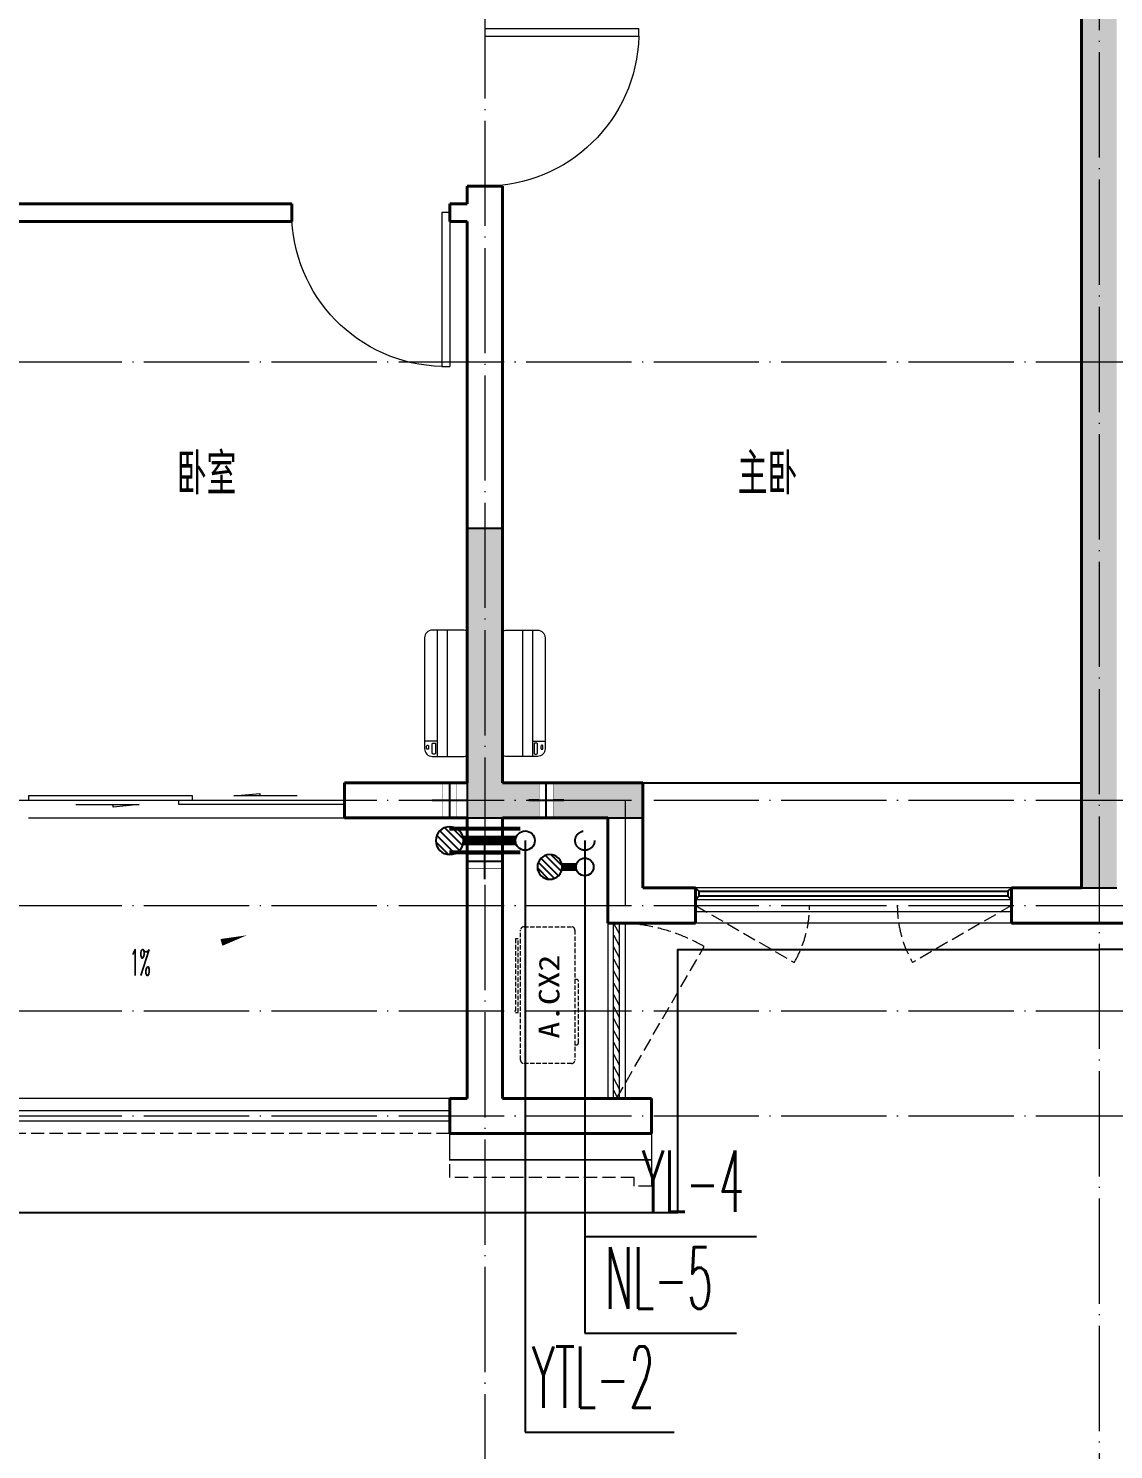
# Model space of a CAD drawing. Extents: x 27938 to 650306, y -92720 to 1524912.
# Drawn here: x 293417 to 299599, y 516839 to 524940 of the extents above; entities that cross this region are included whole.
import ezdxf

# ---------------------------------------------------------------- set-up
doc = ezdxf.new("R2010")
doc.units = 0
doc.header["$LTSCALE"] = 1000
doc.header["$MEASUREMENT"] = 0
doc.linetypes.add('DASH', pattern=[0.35, 0.25, -0.1])
doc.linetypes.add('DOTE', pattern=[2.42, 2, -0.2, 0.02, -0.2])
for name, color, linetype in [('3-栏杆1', 135, 'Continuous'), ('3.5方案汇报，与郭总、侯月琴确定户型_t8$0$2020.03.04 -1安徽标准化洋房户型(UA）_t8_t8$0$看线', 154, 'Continuous'), ('COLUMN', 9, 'Continuous'), ('DIM_凝结', 3, 'Continuous'), ('DIM_阳台', 132, 'Continuous'), ('DIM_雨水', 3, 'Continuous'), ('EQUIP_地漏', 7, 'Continuous'), ('PIPE-凝结', 150, 'N'), ('PIPE-阳台', 132, 'YT'), ('PUB_TEXT', 4, 'Continuous'), ('VALVE_不分区给水', 7, 'Continuous'), ('VPIPE-凝结', 150, 'Continuous'), ('VPIPE-阳台', 132, 'YT'), ('VPIPE-雨水', 4, 'DASH'), ('ZC', 6, 'Continuous'), ('保温', 6, 'Continuous'), ('机电标识类', 1, 'Continuous'), ('看线', 251, 'Continuous')]:
    doc.layers.add(name, color=color, linetype=linetype)
for name, color, linetype, lineweight in [('DOTE', 19, 'DOTE', 9), ('PUB_HATCH', 8, 'Continuous', 9), ('WALL', 9, 'Continuous', 40), ('WINDOW', 8, 'Continuous', 15), ('平面-排水沟', 86, 'Continuous', 15), ('平面-栏杆', 135, 'Continuous', 15), ('平面-看线', 45, 'Continuous', 15), ('平面-空调室内机', 176, 'Continuous', 9), ('平面-空调预留孔', 173, 'Continuous', 15), ('空调', 76, 'Continuous', 13)]:
    doc.layers.add(name, color=color, linetype=linetype, lineweight=lineweight)
doc.styles.add('_TCH_DIM', font='SIMPLEX.shx', dxfattribs={"width": 0.6, "oblique": 10, "bigfont": 'hztxt.shx'})
doc.styles.add('_TWT_SERIAL', font='simplex.shx', dxfattribs={"width": 0.6, "oblique": 10, "height": 3, "bigfont": 'aadri.shx'})
doc.styles.get("Standard").update_dxf_attribs({"font": 'gbenor.shx', "bigfont": 'gbcbig.shx'})
doc.styles.add('黑体', font='simhei.ttf')
doc.linetypes.add('N', pattern='A,3,-0.2,["N",Standard,S=0.25,R=0,X=-0.1,Y=-0.115],-0.2', length=3.4)
doc.linetypes.add('YT', pattern='A,3,-0.2,["YT",Standard,S=0.25,R=0,X=-0.1,Y=-0.115],-0.35', length=3.55)

# ---------------------------------------------------------------- blocks, each defined once
blk = doc.blocks.new('FGDGDRGSDGDG')
at = {"layer": 'DOTE', "linetype": 'DOTE', "ltscale": 0.3}
for p, q in [((517582.5, 529998.5), (517582.5, 513948.5)), ((514082.5, 522348.5), (514082.5, 513948.5)), ((488182.5, 520248.5), (546982.5, 520248.5)), ((488182.5, 517748.5), (546982.5, 517748.5)), ((514882.5, 517748.5), (514882.5, 517148.5)), ((488182.5, 517148.5), (546982.5, 517148.5)), ((488182.5, 516548.5), (546982.5, 516548.5)), ((488182.5, 515948.5), (546982.5, 515948.5))]:
    blk.add_line(p, q, dxfattribs=at)
blk = doc.blocks.new('gdfgdgdgr')
at = {"layer": 'PUB_HATCH'}
blk.add_hatch(color=256, dxfattribs=at).paths.add_polyline_path([(502077.6, 521913.9), (501277.6, 521913.9), (501277.6, 523363.9), (501077.6, 523363.9), (501077.6, 521713.9), (502077.6, 521713.9)])
at = {"layer": 'COLUMN', "color": 8}
for p, q in [((501277.6, 523363.9), (501077.6, 523363.9)), ((501077.6, 523363.9), (501077.6, 521713.9)), ((501277.6, 521913.9), (501277.6, 523363.9)), ((502077.6, 521913.9), (501277.6, 521913.9)), ((502077.6, 521713.9), (502077.6, 521913.9)), ((501077.6, 521713.9), (502077.6, 521713.9))]:
    blk.add_line(p, q, dxfattribs=at)
blk = doc.blocks.new('ferre')
at = {"layer": '平面-空调预留孔', "color": 0, "linetype": 'DASH', "ltscale": 0.1}
for p, q in [((93392.7, 115403.5), (93392.7, 115393.5)), ((93402.7, 115383.5), (93755.6, 115383.5)), ((93765.6, 115393.5), (93765.6, 115403.5))]:
    blk.add_line(p, q, dxfattribs=at)
blk.add_lwpolyline([(94045.9, 115403.5), (93305.9, 115403.5, -0.414214), (93285.9, 115423.5), (93285.9, 115693.5, -0.414214), (93305.9, 115713.5), (94045.9, 115713.5, -0.414214), (94065.9, 115693.5), (94065.9, 115423.5, -0.414214)], format="xyb", close=True, dxfattribs=at)
blk.add_lwpolyline([(93996.7, 115742.6), (93576.8, 115742.6), (93576.8, 115727.5), (93996.7, 115727.5)], close=True, dxfattribs=at)
for centre, start, end in [((93402.7, 115393.5), 180, 270), ((93755.6, 115393.5), 270, 0)]:
    blk.add_arc(centre, 10, start, end, dxfattribs=at)
at = {"layer": '平面-空调预留孔', "color": 0, "linetype": 'DASH', "ltscale": 0.1, "style": '黑体', "width": 1.2}
blk.add_text('A.CX2', height=117.05, dxfattribs=at).set_placement((93428.3, 115492.1))
blk = doc.blocks.new('fergve')
at = {"layer": '平面-空调预留孔', "color": 8, "linetype": 'DASH', "ltscale": 0.1}
blk.add_blockref('ferre', (25670, -60415.8), dxfattribs=at)
blk = doc.blocks.new('dongkong')
at = {"color": 0}
blk.add_wipeout([(-603756, 210771), (-603756, 210570.8), (-603836, 210570.8), (-603836, 210771)], dxfattribs=at)
at = {"layer": '机电标识类', "color": 0, "linetype": 'DASH', "ltscale": 400}
for p, q in [((-603796, 210771), (-603796, 210570.8)), ((-603896, 210670.7), (-603696, 210670.7))]:
    blk.add_line(p, q, dxfattribs=at)
at = {"layer": '空调', "color": 0, "linetype": 'DASH', "const_width": 2}
blk.add_lwpolyline([(-603756, 210771), (-603756, 210570.8), (-603836, 210570.8), (-603836, 210771)], close=True, dxfattribs=at)
blk = doc.blocks.new('A$C001338C2')
at = {"color": 0}
for p, q in [((0, 249), (0, 22)), ((845, 304), (55, 304)), ((109, 215), (109, 304)), ((900, 22), (900, 249)), ((22, 0), (878, 0))]:
    blk.add_line(p, q, dxfattribs=at)
at = {"color": 0, "lineweight": 5}
for p, q in [((900, 215), (0, 215)), ((900, 143), (0, 143))]:
    blk.add_line(p, q, dxfattribs=at)
at = {"color": 0}
for points in [[(89, 226), (22, 226, -0.414214), (17, 232), (17, 243, -0.414214), (22, 249), (89, 249, -0.414214), (95, 243), (95, 232, -0.414214)], [(73, 275), (57, 275, -0.414214), (51, 281), (51, 283, -0.414214), (57, 289), (73, 289, -0.414214), (79, 283), (79, 281, -0.414214)]]:
    blk.add_lwpolyline(points, format="xyb", close=True, dxfattribs=at)
for centre, radius, start, end in [((55, 249), 55, 90, 180), ((845, 249), 55, 360, 90), ((22, 22), 22, 180, 270), ((878, 22), 22, 270, 360)]:
    blk.add_arc(centre, radius, start, end, dxfattribs=at)
blk = doc.blocks.new('A$C6C4C4DE5')
at = {"layer": '保温', "linetype": 'ByBlock', "ltscale": 10}
h = blk.add_hatch(dxfattribs=at)
h.set_pattern_fill('AR-HBONE', color=251, scale=55)
h.set_pattern_definition([(45, (-445516.58, -596648.81), (0, 47.4157523), [100.584, -33.528]), (135, (-445492.87, -596625.102), (3e-15, 47.4157523), [100.584, -33.528])])
edge = h.paths.add_edge_path()
edge.add_line((200, 5200), (200.1, 7800))
edge.add_line((200.1, 7800), (0.1, 7800))
edge.add_line((0.1, 7800), (0, 5200))
edge.add_line((0, 5200), (200, 5200))
h = blk.add_hatch(dxfattribs=at)
h.set_pattern_fill('AR-HBONE', color=251, scale=55)
h.set_pattern_definition([(45, (-445516.58, -596648.81), (0, 47.4157523), [100.584, -33.528]), (135, (-445492.87, -596625.102), (3e-15, 47.4157523), [100.584, -33.528])])
edge = h.paths.add_edge_path()
edge.add_line((900, 5000), (900, 5200))
edge.add_line((900, 5200), (-700, 5200))
edge.add_line((-700, 5200), (-700, 5000))
edge.add_line((-700, 5000), (900, 5000))
at = {"layer": '保温', "linetype": 'Continuous', "ltscale": 10}
h = blk.add_hatch(dxfattribs=at)
h.set_pattern_fill('HEX', color=251, scale=10, angle=90, style=0)
h.set_pattern_definition([(90, (-503782.47, -516048.461), (-16.49778, 1e-15), [9.525, -19.05]), (210, (-503782.47, -516048.461), (8.24889, -14.2874966), [9.525, -19.05]), (150, (-503782.47, -516038.936), (-8.24889, -14.2874966), [9.525, -19.05])])
edge = h.paths.add_edge_path()
edge.add_line((200, 5000), (0, 5000))
edge.add_line((0, 5000), (0.1, 0))
edge.add_line((0.1, 0), (200.1, 0))
edge.add_line((200.1, 0), (200, 5000))
at = {"layer": '保温', "color": 251, "linetype": 'ByBlock', "ltscale": 10}
for p, q in [((0, 7800), (200, 7800)), ((0, 5000), (200, 5000)), ((0, 0), (200, 0))]:
    blk.add_line(p, q, dxfattribs=at)
blk = doc.blocks.new('$VALVE$00000533')
at = {"ltscale": 0.5, "const_width": 25}
for points in [[(-225, 75), (225, 75)], [(-225, -75), (225, -75)]]:
    blk.add_lwpolyline(points, dxfattribs=at)
blk = doc.blocks.new('A$C63B27F85')
at = {"layer": 'VALVE_不分区给水', "xscale": 0.8999999999999999, "yscale": -0.8999999999999999, "zscale": 0.8999999999999999}
blk.add_blockref('$VALVE$00000533', (23900, -10480), dxfattribs=at)
blk = doc.blocks.new('$WINLIB2D$00000001')
at = {"color": 0}
for points in [[(-0.5, 0.5), (-0.5, -0.5)], [(-0.5, 0.5), (0.5, 0.5)], [(0.5, -0.5), (0.5, 0.5)], [(0.5, 0.1667), (-0.5, 0.1667)], [(0.5, -0.1667), (-0.5, -0.1667)], [(-0.5, -0.5), (0.5, -0.5)]]:
    blk.add_lwpolyline(points, dxfattribs=at)
blk = doc.blocks.new('$DorLib2D$00000131')
at = {"color": 0, "linetype": 'Continuous'}
for p, q in [((0.15, 0.125), (0.2319, 0.1973)), ((0.2319, 0.1973), (0.2319, 0.125)), ((-0.5, 0.125), (-0.5, 0)), ((0.0192, 0.125), (-0.5, 0.125)), ((0.0192, 0), (0.0192, 0.125)), ((0.35, 0.125), (0.15, 0.125)), ((-0.5, 0), (0.0192, 0)), ((-0.024, 0), (0.5, 0)), ((-0.024, -0.125), (-0.024, 0)), ((0.5, 0), (0.5, -0.125)), ((-0.35, -0.125), (-0.15, -0.125)), ((-0.2319, -0.1973), (-0.2319, -0.125)), ((-0.15, -0.125), (-0.2319, -0.1973)), ((0.5, -0.125), (-0.024, -0.125))]:
    blk.add_line(p, q, dxfattribs=at)
blk = doc.blocks.new('$DorLib2D$00000001')
for p, q in [((0.45, 0.975), (0.5, 0.975)), ((0.45, 0), (0.45, 0.975)), ((0.5, 0), (0.5, 0.975)), ((0.5, 0), (0.45, 0))]:
    blk.add_line(p, q)
at = {"lineweight": 13}
blk.add_arc((0.475, 0), 0.975, 91.46928, 180, dxfattribs=at)
blk = doc.blocks.new('$WINLIB2D$00000039')
at = {"color": 0}
for points in [[(-0.5, 0.5), (-0.5, -0.5)], [(0.5, 0.5), (-0.5, 0.5)], [(0.5, -0.5), (0.5, 0.5)], [(-0.5, 0.1667), (0.5, 0.1667)], [(-0.3839, -0.1667), (-0.448, 0.1667)], [(-0.3159, -0.1667), (-0.38, 0.1667)], [(-0.2479, -0.1667), (-0.312, 0.1667)], [(-0.1799, -0.1667), (-0.244, 0.1667)], [(-0.1119, -0.1667), (-0.176, 0.1667)], [(-0.0439, -0.1667), (-0.108, 0.1667)], [(0.0241, -0.1667), (-0.04, 0.1667)], [(0.0921, -0.1667), (0.028, 0.1667)], [(0.16, -0.1667), (0.0959, 0.1667)], [(0.228, -0.1667), (0.1639, 0.1667)], [(0.296, -0.1667), (0.2319, 0.1667)], [(0.364, -0.1667), (0.2999, 0.1667)], [(0.432, -0.1667), (0.3679, 0.1667)], [(0.5, -0.1667), (0.4359, 0.1667)], [(-0.4519, -0.1667), (-0.5, 0.0836)], [(-0.5, -0.1667), (0.5, -0.1667)], [(0.5, -0.5), (-0.5, -0.5)]]:
    blk.add_lwpolyline(points, dxfattribs=at)
blk = doc.blocks.new('$TwtSys$00000141')
for p, q in [((-141, 12), (-15, 138)), ((-141, 12), (-15, 138)), ((-131, -53), (53, 131)), ((-131, -53), (53, 131)), ((-100, -100), (100, 100)), ((-100, -100), (100, 100)), ((-49, -131), (131, 49)), ((-49, -131), (131, 49)), ((17, -138), (138, -17)), ((17, -138), (138, -17))]:
    blk.add_line(p, q)
blk.add_circle((0, 0), 141)
blk.add_circle((0, 0), 141)

msp = doc.modelspace()

# ---------------------------------------------------------------- linework, layer by layer
at = {"color": 8, "const_width": 8}
msp.add_lwpolyline([(296966.6, 518640.4), (296966.6, 518490.4), (295816.6, 518490.4), (295816.6, 518640.4)], dxfattribs=at)
at = {"layer": '3-栏杆1', "color": 8}
for p, q in [((297236.8, 520022.7), (297216.6, 520040.4)), ((297216.6, 520040.4), (297236.8, 520022.7)), ((297236.8, 519993.4), (297216.6, 519973.5)), ((297216.6, 519973.5), (297236.8, 519993.4)), ((297236.8, 520022.7), (297236.8, 519993.4)), ((297236.8, 520022.6), (298996.3, 520022.6)), ((298996.3, 519993.4), (297236.8, 519993.3)), ((298996.3, 520022.7), (299016.6, 520040.4)), ((299016.6, 520040.4), (298996.3, 520022.7)), ((298996.3, 520022.7), (298996.3, 519993.4)), ((299016.6, 519973.5), (298996.3, 519993.4))]:
    msp.add_line(p, q, dxfattribs=at)
at = {"layer": '3.5方案汇报，与郭总、侯月琴确定户型_t8$0$2020.03.04 -1安徽标准化洋房户型(UA）_t8_t8$0$看线', "color": 8, "ltscale": 10}
msp.add_line((296916.6, 520640.4), (299416.6, 520640.4), dxfattribs=at)
at = {"layer": 'DIM_凝结'}
for p, q in [((296586.6, 520160.4), (296586.6, 517502)), ((296586.6, 517502), (297450.5, 517502))]:
    msp.add_line(p, q, dxfattribs=at)
at = {"layer": 'DIM_阳台'}
for p, q in [((296246.6, 520310.4), (296246.6, 516937.3)), ((296246.6, 516937.3), (297095.9, 516937.3))]:
    msp.add_line(p, q, dxfattribs=at)
at = {"layer": 'DIM_雨水'}
for p, q in [((296586.6, 520310.4), (296586.6, 518053.3)), ((296586.6, 518053.3), (297564.9, 518053.3))]:
    msp.add_line(p, q, dxfattribs=at)
at = {"layer": 'PIPE-凝结', "const_width": 45}
msp.add_lwpolyline([(296536.6, 520160.4), (296457.1, 520160.4)], dxfattribs=at)
at = {"layer": 'VPIPE-凝结'}
msp.add_circle((296586.6, 520160.4), 50, dxfattribs=at)
at = {"layer": 'VPIPE-阳台'}
msp.add_circle((296246.6, 520310.4), 55, dxfattribs=at)
at = {"layer": 'VPIPE-雨水'}
msp.add_circle((296586.6, 520310.4), 55, dxfattribs=at)
at = {"layer": 'WALL', "color": 8}
for p, q in [((299416.6, 525040.4), (299416.6, 520040.4)), ((296116.6, 524040.4), (295916.6, 524040.4)), ((295916.6, 524040.4), (295916.6, 523940.4)), ((296116.6, 523840.4), (296116.6, 524040.4)), ((294916.6, 523940.4), (292816.6, 523940.4)), ((294916.6, 523840.4), (294916.6, 523940.4)), ((295916.6, 523940.4), (295816.6, 523940.4)), ((295816.6, 523940.4), (295816.6, 523840.4)), ((292916.6, 523840.4), (294916.6, 523840.4)), ((295816.6, 523840.4), (295916.6, 523840.4)), ((296116.6, 523840.4), (296116.6, 520640.4)), ((295216.6, 520640.4), (295216.6, 520440.4)), ((296916.6, 520640.4), (296916.6, 520040.4)), ((296716.6, 520440.4), (296716.6, 519940.4)), ((297216.6, 520040.4), (296916.6, 520040.4)), ((297216.6, 519840.4), (297216.6, 520040.4)), ((299416.6, 520040.4), (299016.6, 520040.4)), ((299016.6, 520040.4), (299016.6, 519840.4)), ((296716.6, 519940.4), (296716.6, 519840.4)), ((296716.6, 519840.4), (296816.6, 519840.4)), ((296816.6, 519840.4), (297216.6, 519840.4)), ((299016.6, 519840.4), (299516.6, 519840.4)), ((299516.6, 519840.4), (300016.6, 519840.4)), ((295816.6, 518840.4), (295916.6, 518840.4)), ((295816.6, 518840.4), (295816.6, 518640.4)), ((296116.6, 518840.4), (296716.6, 518840.4)), ((296716.6, 518840.4), (296816.6, 518840.4)), ((296816.6, 518840.4), (296966.6, 518840.4)), ((296966.6, 518840.4), (296966.6, 518640.4)), ((295816.6, 518640.4), (296016.6, 518640.4)), ((296016.6, 518640.4), (296816.6, 518640.4)), ((296816.6, 518640.4), (296966.6, 518640.4))]:
    msp.add_line(p, q, dxfattribs=at)
at = {"layer": 'WINDOW'}
msp.add_line((293416.6, 520440.4), (295216.6, 520440.4), dxfattribs=at)
at = {"layer": 'WINDOW', "color": 8, "linetype": 'DASH', "ltscale": 0.3}
for points in [[(297216.6, 519940.4), (297779.7, 519615.8, 0.131485), (297866.6, 519940.4)], [(299016.6, 519940.4), (298453.4, 519615.8, -0.131485), (298366.6, 519940.4)], [(296766.6, 518840.4), (297266.6, 519706.5, 0.131652), (296766.6, 519840.4)]]:
    msp.add_lwpolyline(points, format="xyb", dxfattribs=at)
at = {"layer": '平面-排水沟', "color": 8}
msp.add_lwpolyline([(294170.3, 519633.4, 0, 0, 0), (294660.4, 519770.5, 0, 40, 0), (294516, 519730.1, 0, 0, 0)], format="xyseb", dxfattribs=at)
at = {"layer": '平面-栏杆', "color": 8}
for p, q in [((295816.6, 518770.4), (289916.6, 518770.4)), ((295816.6, 518710.4), (289916.6, 518710.4))]:
    msp.add_line(p, q, dxfattribs=at)
at = {"layer": '平面-看线', "color": 8}
msp.add_line((295816.6, 518840.4), (289916.6, 518840.4), dxfattribs=at)
at = {"layer": '平面-看线', "color": 8, "linetype": 'DASH', "ltscale": 0.3}
msp.add_line((295816.6, 518640.4), (289916.6, 518640.4), dxfattribs=at)
msp.add_lwpolyline([(296966.6, 518490.4), (296966.6, 518340.4), (296866.6, 518340.4), (296866.6, 518390.4), (295816.6, 518390.4), (295816.6, 518490.4)], dxfattribs=at)
at = {"layer": '看线', "color": 8}
for points in [[(274516.6, 519840.4), (274516.6, 518190.4), (297116.6, 518190.4), (297116.6, 519690.4), (299516.6, 519690.4)], [(324516.6, 519840.4), (324516.6, 518190.4), (301916.6, 518190.4), (301916.6, 519690.4), (299516.6, 519690.4)]]:
    msp.add_lwpolyline(points, dxfattribs=at)

# ---------------------------------------------------------------- block references
msp.add_blockref('FGDGDRGSDGDG', (-218065.9, 2792))
at = {"color": 8}
for name, p in [('gdfgdgdgr', (-205160.8, -1273.4)), ('A$C6C4C4DE5', (299416.6, 520040.4))]:
    msp.add_blockref(name, p, dxfattribs=at)
at = {"layer": 'EQUIP_地漏', "xscale": 0.5, "yscale": -0.5, "zscale": 0.5, "rotation": 359.9999999999845}
msp.add_blockref('$TwtSys$00000141', (296386.6, 520160.4), dxfattribs=at)
at = {"layer": 'WINDOW'}
for name, p, xscale, yscale, zscale, rotation in [('$DorLib2D$00000001', (296016.6, 524490.4), -900, 900, -900, 270), ('$DorLib2D$00000001', (295366.6, 523890.4), -900, 900, -900, 179.9999999875247), ('$WINLIB2D$00000039', (296766.6, 519340.4), -1000, 100, -1000, 270)]:
    msp.add_blockref(name, p, dxfattribs=dict(at, xscale=xscale, yscale=yscale, zscale=zscale, rotation=rotation))
for name, p, xscale, yscale, zscale in [('$DorLib2D$00000131', (294316.6, 520540.4), 1800, 200, 1800), ('$WINLIB2D$00000001', (298116.6, 519940.4), -1800, -200, -1800)]:
    msp.add_blockref(name, p, dxfattribs=dict(at, xscale=xscale, yscale=yscale, zscale=zscale))
at = {"layer": '平面-空调预留孔', "color": 8, "yscale": 0.800000000046565, "zscale": 0.800000000046565}
for p, xscale, rotation in [((295916.5, 520790.4), 0.800000000046565, 90.00000023343017), ((296116.7, 520790.4), -0.800000000046565, 269.9999997665698)]:
    msp.add_blockref('A$C001338C2', p, dxfattribs=dict(at, xscale=xscale, rotation=rotation))
at = {"layer": '平面-空调预留孔', "color": 8, "rotation": 90.00000000000001}
msp.add_blockref('fergve', (351517.7, 400083.7), dxfattribs=at)

# ---------------------------------------------------------------- texts
at = {"layer": 'DIM_凝结', "color": 7, "style": '_TWT_SERIAL', "width": 0.48}
msp.add_text('NL-5', height=350, dxfattribs=at).set_placement((296702.8, 517642))
at = {"layer": 'DIM_阳台', "color": 7, "style": '_TWT_SERIAL', "width": 0.48}
msp.add_text('YTL-2', height=350, dxfattribs=at).set_placement((296285.7, 517077.3))
at = {"layer": 'DIM_雨水', "color": 7, "style": '_TWT_SERIAL', "width": 0.48}
msp.add_text('YL-4', height=350, dxfattribs=at).set_placement((296910.9, 518193.3))
at = {"layer": 'PUB_TEXT', "color": 8}
for s, p in [('卧室', (294261.2, 522282.9)), ('主卧', (297456.6, 522282.9))]:
    msp.add_text(s, height=236.31, dxfattribs=at).set_placement(p)
at = {"layer": '平面-排水沟', "color": 8, "style": '_TCH_DIM', "width": 0.423529}
msp.add_text('1%', height=148.75, dxfattribs=at).set_placement((293994.4, 519541.4))

# ---------------------------------------------------------------- next in the draw order: block references
at = {"layer": '平面-空调室内机', "color": 8, "ltscale": 0.3, "xscale": -1}
for p, rotation in [((899612.6, 731211.3), 180), ((85345.9, 1123986.5), 270)]:
    msp.add_blockref('dongkong', p, dxfattribs=dict(at, rotation=rotation))
at = {"layer": '平面-空调室内机', "color": 8, "ltscale": 0.3, "rotation": 180}
msp.add_blockref('dongkong', (-307429.4, 731211.3), dxfattribs=at)

# ---------------------------------------------------------------- next in the draw order: linework, layer by layer
at = {"layer": 'PIPE-阳台', "const_width": 55}
msp.add_lwpolyline([(296191.6, 520310.4), (295895.5, 520310.4)], dxfattribs=at)
at = {"layer": 'WALL', "color": 8}
msp.add_line((296116.6, 520440.4), (296116.6, 518840.4), dxfattribs=at)

# ---------------------------------------------------------------- next in the draw order: block references
at = {"layer": 'EQUIP_地漏', "xscale": 0.56, "yscale": -0.56, "zscale": 0.56, "rotation": 359.9999999999939}
msp.add_blockref('$TwtSys$00000141', (295816.6, 520310.4), dxfattribs=at)
at = {"layer": 'ZC'}
msp.add_blockref('A$C63B27F85', (272116.6, 530790.4), dxfattribs=at)
at = {"layer": '平面-空调室内机', "color": 8, "ltscale": 0.3, "xscale": -1, "rotation": 180}
for p in [(899612.6, 731211.3), (900162.7, 731211.3)]:
    msp.add_blockref('dongkong', p, dxfattribs=at)

# ---------------------------------------------------------------- next in the draw order: linework, layer by layer
at = {"layer": 'WALL', "color": 8}
for p, q in [((295916.6, 523840.4), (295916.6, 520640.4)), ((295916.6, 520640.4), (295216.6, 520640.4)), ((296116.6, 520640.4), (296916.6, 520640.4)), ((295216.6, 520440.4), (295916.6, 520440.4)), ((295916.6, 520440.4), (295916.6, 518840.4)), ((296116.6, 520440.4), (296716.6, 520440.4))]:
    msp.add_line(p, q, dxfattribs=at)

doc.saveas('drawing.dxf')
